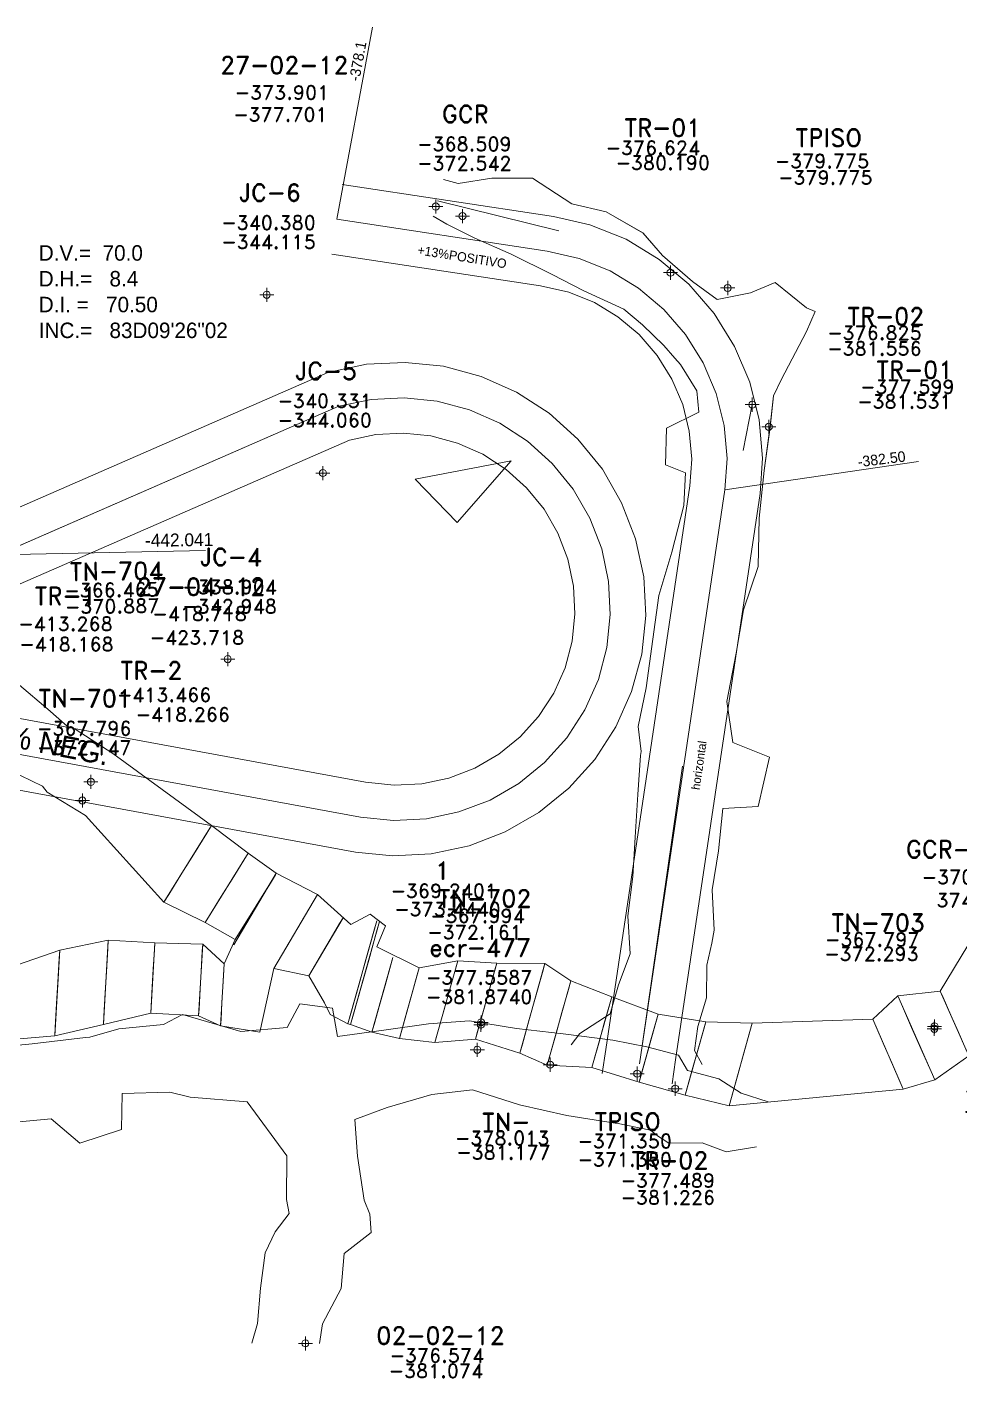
# Model space of a CAD drawing. Extents: x 0 to 99091, y -1812 to 13278.
# Drawn here: x 10425.9 to 10492.1, y 9958.4 to 10054.2 of the extents above; entities that cross this region are included whole.
import ezdxf
from ezdxf.enums import TextEntityAlignment as Align

# ---------------------------------------------------------------- set-up
doc = ezdxf.new("R2010")
doc.units = 0
doc.header["$MEASUREMENT"] = 0
doc.header["$PDMODE"] = 34
doc.header["$PDSIZE"] = 0.5
for name, color, linetype in [('F-380-8541-NW-FI3', 174, 'Continuous'), ('F-440-8181-E-FI', 5, 'Continuous'), ('F-440-8181-E-SCR', 1, 'Continuous'), ('F-440-8181-E-SE', 5, 'Continuous'), ('F-440-8185-W-SCR', 1, 'Continuous'), ('F-440-8644-FI2', 234, 'Continuous'), ('F-450-7820-W-FI2', 7, 'Continuous'), ('F-460-8340-EW-SCR', 5, 'Continuous'), ('MARGEN', 7, 'Continuous'), ('nom_dib', 7, 'Continuous'), ('POLIGONAL', 7, 'Continuous'), ('proy82- 480', 7, 'Continuous'), ('RAM-440-8183-EW', 1, 'Continuous'), ('RAM-440-8183-FIC', 30, 'Continuous')]:
    doc.layers.add(name, color=color, linetype=linetype)
doc.styles.add('ROMAND', font='ROMAND.SHX')
doc.styles.add('ROMANS', font='ROMANS.SHX', dxfattribs={"width": 2.5})

# ---------------------------------------------------------------- blocks, each defined once
blk = doc.blocks.new('F2')
at = {"lineweight": 0}
blk.add_point((0, 0), dxfattribs=at)
at = {"lineweight": 0, "style": 'ROMAND'}
for tag, height, p in [('NOMBRE', 1.25, (0.201, 6.617)), ('CIELO', 1, (0.136, 4.616)), ('PISO', 1, (0.136, 3.247))]:
    blk.add_attdef(tag, text='', height=height, dxfattribs=at).set_placement(p, align=Align.CENTER)
at = {"lineweight": 0, "style": 'ROMANS', "flags": 1}
for tag, p in [('MINA', (-0.074, -3.255)), ('LOCALIZACION', (-0.074, -4.928)), ('ESTRUCTURA', (-0.074, -6.618)), ('NIVEL', (-0.074, -8.29)), ('OBRA', (-0.074, -10.121)), ('FECHA', (-0.074, -11.793)), ('ATRAS', (-0.074, -13.483)), ('TOPOGRAFO', (2.675, -15.297))]:
    blk.add_attdef(tag, text='', height=1.25, dxfattribs=at).set_placement(p, align=Align.CENTER)

msp = doc.modelspace()

# ---------------------------------------------------------------- linework, layer by layer
at = {"color": 4, "linetype": 'Continuous', "lineweight": 0, "elevation": -378.504, "flags": 128}
msp.add_lwpolyline([(10447.91, 10040.52), (10450.422, 10054.153)], dxfattribs=at)
at = {"color": 5, "linetype": 'Continuous', "lineweight": 0, "flags": 128}
for points, elevation in [([(10477.353, 10027.377), (10476.718, 10024.123)], -376.825), ([(10472.628, 10022.534), (10471.2, 10023.107)], -377.226), ([(10472.628, 10022.534), (10471.2, 10023.107)], -381.963)]:
    msp.add_lwpolyline(points, dxfattribs=dict(at, elevation=elevation))
at = {"color": 4, "linetype": 'Continuous', "lineweight": 0, "flags": 128}
msp.add_lwpolyline([(10460.262, 10023.403), (10453.451, 10022.099), (10456.437, 10019.024)], close=True, dxfattribs=at)
at = {"color": 1, "linetype": 'Continuous', "lineweight": 0, "flags": 128}
msp.add_lwpolyline([(10423.89, 10016.728), (10438.588, 10017.032)], dxfattribs=at)
at = {"layer": 'F-440-8181-E-SCR', "color": 1, "linetype": 'Continuous', "lineweight": 0, "flags": 128}
for points, elevation in [([(10477.352, 9983.531), (10485.893, 9983.798)], -366.732), ([(10477.352, 9983.531), (10485.893, 9983.798)], -371.832), ([(10475.705, 9977.658), (10488.064, 9978.854)], -366.732), ([(10475.705, 9977.658), (10488.064, 9978.854)], -371.832)]:
    msp.add_lwpolyline(points, dxfattribs=dict(at, elevation=elevation))
at = {"layer": 'F-440-8181-E-SCR', "color": 1, "linetype": 'Continuous', "lineweight": 0}
for points in [[(10448.892, 9990.511, -367.842), (10446.531, 9992.652, -368.173), (10445.017, 9993.43, -368.295), (10443.588, 9994.157, -368.016)], [(10448.892, 9990.511, -371.942), (10446.531, 9992.652, -372.073), (10445.017, 9993.43, -372.395), (10443.588, 9994.157, -372.116)], [(10477.352, 9983.531, -366.732), (10474.061, 9983.623, -366.575), (10470.679, 9984.156, -366.614), (10467.391, 9985.39, -366.751), (10464.488, 9986.516, -366.496), (10462.655, 9987.757, -366.758), (10459.235, 9987.782, -366.999), (10456.474, 9987.933, -366.45), (10453.743, 9987.453, -366.806), (10450.745, 9988.943, -366.57), (10451.34, 9990.417, -367.041), (10450.272, 9991.255, -367.037), (10448.892, 9990.511, -367.842)], [(10477.352, 9983.531, -371.832), (10474.061, 9983.623, -371.675), (10470.679, 9984.156, -371.514), (10467.391, 9985.39, -371.351), (10464.488, 9986.516, -371.396), (10462.655, 9987.757, -371.458), (10459.235, 9987.782, -371.399), (10456.474, 9987.933, -371.55), (10453.743, 9987.453, -371.406), (10450.745, 9988.943, -371.37), (10451.34, 9990.417, -371.341), (10450.272, 9991.255, -371.337), (10448.892, 9990.511, -371.942)], [(10492.637, 9989.036, -373.293), (10490.688, 9985.795, -366.975), (10487.674, 9985.455, -366.334), (10485.893, 9983.798, -365.223)], [(10492.637, 9989.036, -376.493), (10490.688, 9985.795, -372.575), (10487.674, 9985.455, -372.234), (10485.893, 9983.798, -372.123)], [(10475.705, 9977.658, -366.732), (10472.602, 9978.424, -366.575), (10469.329, 9979.342, -366.614), (10465.987, 9980.383, -366.751), (10462.813, 9980.547, -366.496), (10460.873, 9981.402, -366.758), (10457.723, 9982.39, -366.999), (10454.854, 9982.156, -366.45), (10452.339, 9982.446, -366.806), (10450.386, 9982.889, -366.57), (10448.873, 9983.418, -367.041), (10448.681, 9983.472, -367.037), (10447.414, 9984.139, -366.912), (10447.025, 9984.975, -367.083)], [(10475.705, 9977.658, -371.832), (10472.602, 9978.424, -371.675), (10469.329, 9979.342, -371.514), (10465.987, 9980.383, -371.351), (10462.813, 9980.547, -371.396), (10460.873, 9981.402, -371.458), (10457.723, 9982.39, -371.399), (10454.854, 9982.156, -371.55), (10452.339, 9982.446, -371.406), (10450.386, 9982.889, -371.37), (10448.873, 9983.418, -371.341), (10448.681, 9983.472, -371.337), (10447.414, 9984.139, -371.212), (10447.025, 9984.975, -371.302)], [(10495.451, 9985.147, -373.293), (10492.699, 9981.217, -366.975), (10490.288, 9979.503, -366.334), (10488.064, 9978.854, -365.223)], [(10495.451, 9985.147, -376.493), (10492.699, 9981.217, -372.575), (10490.288, 9979.503, -372.234), (10488.064, 9978.854, -372.123)]]:
    msp.add_polyline3d(points, dxfattribs=at)
at = {"layer": 'F-440-8181-E-SE', "linetype": 'Continuous', "lineweight": 0}
for points in [[(10439.02, 9997.55, -371.953), (10435.643, 9992.114, -371.953), (10435.643, 9992.114, -369.053), (10435.981, 9992.657, -367.583), (10436.909, 9994.152, -366.953), (10437.754, 9995.511, -366.953), (10438.682, 9997.006, -367.583), (10439.02, 9997.55, -369.053), (10439.02, 9997.55, -371.953)], [(10441.622, 9995.58, -371.976), (10438.562, 9990.653, -371.976), (10438.562, 9990.653, -369.482), (10438.868, 9991.146, -368.218), (10439.709, 9992.501, -367.676), (10440.475, 9993.732, -367.676), (10441.316, 9995.087, -368.218), (10441.622, 9995.58, -369.482), (10441.622, 9995.58, -371.976)], [(10443.588, 9994.157, -372.116), (10440.588, 9989.077, -372.116), (10440.588, 9989.077, -369.738), (10440.888, 9989.585, -368.533), (10441.713, 9990.982, -368.016), (10442.463, 9992.252, -368.016), (10443.288, 9993.649, -368.533), (10443.588, 9994.157, -369.738), (10443.588, 9994.157, -372.116)], [(10443.545, 9994.032, -372.094), (10440.695, 9989.445, -372.094), (10440.695, 9989.445, -369.716), (10440.98, 9989.904, -368.511), (10441.764, 9991.165, -367.994), (10442.476, 9992.312, -367.994), (10443.26, 9993.574, -368.511), (10443.545, 9994.032, -369.716), (10443.545, 9994.032, -372.094)], [(10446.531, 9992.652, -372.073), (10443.43, 9987.399, -372.073), (10443.43, 9987.399, -369.811), (10443.74, 9987.924, -368.664), (10444.593, 9989.369, -368.173), (10445.368, 9990.682, -368.173), (10446.221, 9992.126, -368.664), (10446.531, 9992.652, -369.811), (10446.531, 9992.652, -372.073)], [(10448.344, 9991.001, -371.942), (10445.903, 9986.868, -371.942), (10445.903, 9986.868, -369.564), (10446.147, 9987.281, -368.358), (10446.818, 9988.418, -367.842), (10447.428, 9989.451, -367.842), (10448.099, 9990.588, -368.358), (10448.344, 9991.001, -369.564), (10448.344, 9991.001, -371.942)], [(10450.733, 9990.789, -371.337), (10448.681, 9983.472, -371.337), (10448.681, 9983.472, -368.843), (10448.886, 9984.204, -367.579), (10449.45, 9986.216, -367.037), (10449.963, 9988.045, -367.037), (10450.528, 9990.058, -367.579), (10450.733, 9990.789, -368.843), (10450.733, 9990.789, -371.337)], [(10450.926, 9990.735, -371.341), (10448.873, 9983.418, -371.341), (10448.873, 9983.418, -368.847), (10449.078, 9984.15, -367.583), (10449.643, 9986.162, -367.041), (10450.156, 9987.991, -367.041), (10450.72, 9990.004, -367.583), (10450.926, 9990.735, -368.847), (10450.926, 9990.735, -371.341)], [(10428.251, 9988.706, -372.828), (10427.902, 9982.616, -372.828), (10427.902, 9982.616, -370.45), (10427.937, 9983.225, -369.245), (10428.033, 9984.899, -368.728), (10428.12, 9986.422, -368.728), (10428.216, 9988.097, -369.245), (10428.251, 9988.706, -370.45), (10428.251, 9988.706, -372.828)], [(10431.696, 9989.41, -372.994), (10431.353, 9983.42, -372.994), (10431.353, 9983.42, -370.21), (10431.388, 9984.019, -368.799), (10431.482, 9985.666, -368.194), (10431.567, 9987.164, -368.194), (10431.662, 9988.811, -368.799), (10431.696, 9989.41, -370.21), (10431.696, 9989.41, -372.994)], [(10434.99, 9989.222, -372.958), (10434.704, 9984.23, -372.958), (10434.704, 9984.23, -370.29), (10434.733, 9984.729, -368.937), (10434.811, 9986.102, -368.358), (10434.883, 9987.35, -368.358), (10434.961, 9988.723, -368.937), (10434.99, 9989.222, -370.29), (10434.99, 9989.222, -372.958)], [(10438.389, 9989.128, -372.723), (10438.098, 9984.036, -372.723), (10438.098, 9984.036, -370.287), (10438.127, 9984.545, -369.053), (10438.207, 9985.946, -368.523), (10438.28, 9987.218, -368.523), (10438.36, 9988.619, -369.053), (10438.389, 9989.128, -370.287), (10438.389, 9989.128, -372.723)], [(10439.912, 9987.739, -373.054), (10439.661, 9983.346, -373.054), (10439.661, 9983.346, -370.56), (10439.686, 9983.785, -369.296), (10439.755, 9984.993, -368.754), (10439.818, 9986.091, -368.754), (10439.887, 9987.299, -369.296), (10439.912, 9987.739, -370.56), (10439.912, 9987.739, -373.054)], [(10451.872, 9988.185, -371.37), (10450.386, 9982.889, -371.37), (10450.386, 9982.889, -368.586), (10450.535, 9983.419, -367.175), (10450.943, 9984.875, -366.57), (10451.315, 9986.199, -366.57), (10451.723, 9987.656, -367.175), (10451.872, 9988.185, -368.586), (10451.872, 9988.185, -371.37)], [(10456.474, 9987.933, -371.55), (10454.854, 9982.156, -371.55), (10454.854, 9982.156, -368.592), (10455.016, 9982.734, -367.093), (10455.461, 9984.322, -366.45), (10455.866, 9985.767, -366.45), (10456.312, 9987.355, -367.093), (10456.474, 9987.933, -368.592), (10456.474, 9987.933, -371.55)], [(10459.235, 9987.782, -371.399), (10457.723, 9982.39, -371.399), (10457.723, 9982.39, -368.847), (10457.874, 9982.929, -367.553), (10458.29, 9984.412, -366.999), (10458.668, 9985.76, -366.999), (10459.084, 9987.242, -367.553), (10459.235, 9987.782, -368.847), (10459.235, 9987.782, -371.399)], [(10462.655, 9987.757, -371.458), (10460.873, 9981.402, -371.458), (10460.873, 9981.402, -368.732), (10461.051, 9982.038, -367.35), (10461.541, 9983.785, -366.758), (10461.987, 9985.374, -366.758), (10462.477, 9987.122, -367.35), (10462.655, 9987.757, -368.732), (10462.655, 9987.757, -371.458)], [(10453.743, 9987.453, -371.406), (10452.339, 9982.446, -371.406), (10452.339, 9982.446, -368.738), (10452.479, 9982.946, -367.385), (10452.865, 9984.323, -366.806), (10453.216, 9985.575, -366.806), (10453.603, 9986.952, -367.385), (10453.743, 9987.453, -368.738), (10453.743, 9987.453, -371.406)], [(10464.488, 9986.516, -371.396), (10462.813, 9980.547, -371.396), (10462.813, 9980.547, -368.554), (10462.981, 9981.143, -367.113), (10463.441, 9982.785, -366.496), (10463.86, 9984.278, -366.496), (10464.32, 9985.919, -367.113), (10464.488, 9986.516, -368.554), (10464.488, 9986.516, -371.396)], [(10467.391, 9985.39, -371.351), (10465.987, 9980.383, -371.351), (10465.987, 9980.383, -368.683), (10466.127, 9980.884, -367.331), (10466.513, 9982.261, -366.751), (10466.864, 9983.513, -366.751), (10467.251, 9984.89, -367.331), (10467.391, 9985.39, -368.683), (10467.391, 9985.39, -371.351)], [(10487.674, 9985.455, -372.234), (10490.288, 9979.503, -372.234), (10490.288, 9979.503, -368.812), (10490.027, 9980.098, -367.077), (10489.308, 9981.735, -366.334), (10488.655, 9983.223, -366.334), (10487.936, 9984.86, -367.077), (10487.674, 9985.455, -368.812), (10487.674, 9985.455, -372.234)], [(10490.688, 9985.795, -372.575), (10492.699, 9981.217, -372.575), (10492.699, 9981.217, -369.327), (10492.498, 9981.675, -367.68), (10491.945, 9982.934, -366.975), (10491.442, 9984.079, -366.975), (10490.89, 9985.338, -367.68), (10490.688, 9985.795, -369.327), (10490.688, 9985.795, -372.575)], [(10470.679, 9984.156, -371.514), (10469.329, 9979.342, -371.514), (10469.329, 9979.342, -368.672), (10469.464, 9979.824, -367.232), (10469.836, 9981.147, -366.614), (10470.173, 9982.351, -366.614), (10470.544, 9983.675, -367.232), (10470.679, 9984.156, -368.672), (10470.679, 9984.156, -371.514)], [(10474.061, 9983.623, -371.675), (10472.602, 9978.424, -371.675), (10472.602, 9978.424, -368.717), (10472.748, 9978.944, -367.218), (10473.149, 9980.374, -366.575), (10473.514, 9981.674, -366.575), (10473.915, 9983.104, -367.218), (10474.061, 9983.623, -368.717), (10474.061, 9983.623, -371.675)], [(10477.352, 9983.531, -371.832), (10475.705, 9977.658, -371.832), (10475.705, 9977.658, -368.874), (10475.87, 9978.245, -367.375), (10476.323, 9979.86, -366.732), (10476.735, 9981.329, -366.732), (10477.188, 9982.944, -367.375), (10477.352, 9983.531, -368.874), (10477.352, 9983.531, -371.832)], [(10485.893, 9983.798, -372.123), (10488.064, 9978.854, -372.123), (10488.064, 9978.854, -368.121), (10487.847, 9979.349, -366.092), (10487.25, 9980.708, -365.223), (10486.707, 9981.944, -365.223), (10486.11, 9983.304, -366.092), (10485.893, 9983.798, -368.121), (10485.893, 9983.798, -372.123)]]:
    msp.add_polyline3d(points, dxfattribs=at)
at = {"layer": 'F-440-8185-W-SCR', "color": 1, "linetype": 'Continuous', "lineweight": 0}
for points in [[(10439.912, 9987.739, -368.754), (10439.912, 9987.739, -368.754), (10438.389, 9989.128, -368.523), (10434.99, 9989.222, -368.358), (10431.696, 9989.41, -368.194), (10428.251, 9988.706, -368.728), (10424.571, 9987.414, -368.259), (10420.738, 9986.932, -367.785), (10416.928, 9986.849, -367.812), (10416.928, 9986.849, -367.812), (10415.049, 9987.257, -368.075), (10412.639, 9988.897, -367.627), (10410.24, 9989.856, -367.306)], [(10439.912, 9987.739, -373.054), (10439.912, 9987.739, -373.054), (10438.389, 9989.128, -372.723), (10434.99, 9989.222, -372.958), (10431.696, 9989.41, -372.994), (10428.251, 9988.706, -372.828), (10424.571, 9987.414, -372.459), (10420.738, 9986.932, -372.285), (10416.928, 9986.849, -372.112), (10416.928, 9986.849, -372.112), (10415.049, 9987.257, -371.975), (10412.639, 9988.897, -372.127), (10410.24, 9989.856, -372.606)], [(10439.912, 9987.739, -373.054), (10440.695, 9989.445, -372.094)], [(10439.912, 9987.739, -368.754), (10440.695, 9989.445, -367.994)], [(10442.439, 9982.887, -368.408), (10439.661, 9983.346, -368.754), (10438.098, 9984.036, -368.523), (10434.704, 9984.23, -368.358), (10431.353, 9983.42, -368.194), (10427.902, 9982.616, -368.728), (10424.28, 9982.322, -368.259), (10420.43, 9981.54, -367.785), (10416.626, 9981.558, -367.812), (10416.526, 9981.563, -367.81), (10414.746, 9981.966, -368.075), (10412.257, 9982.208, -367.627), (10408.247, 9981.79, -368.163)], [(10442.439, 9982.887, -373.108), (10439.661, 9983.346, -373.054), (10438.098, 9984.036, -372.723), (10434.704, 9984.23, -372.958), (10431.353, 9983.42, -372.994), (10427.902, 9982.616, -372.828), (10424.28, 9982.322, -372.459), (10420.43, 9981.54, -372.285), (10416.626, 9981.558, -372.112), (10416.526, 9981.563, -372.11), (10414.746, 9981.966, -371.975), (10412.257, 9982.208, -372.127), (10408.247, 9981.79, -372.563)]]:
    msp.add_polyline3d(points, dxfattribs=at)
at = {"layer": 'F-460-8340-EW-SCR', "linetype": 'Continuous', "lineweight": 0}
for points in [[(10455.455, 10043.352, -373.901), (10456.507, 10043.056, -374.023), (10458.883, 10043.426, -374.366), (10461.779, 10043.441, -374.576), (10464.569, 10041.616, -374.83), (10466.987, 10041.039, -375.007), (10469.594, 10039.57, -375.628)], [(10455.455, 10043.352, -377.701), (10456.507, 10043.056, -377.823), (10458.883, 10043.426, -378.066), (10461.779, 10043.441, -378.576), (10464.569, 10041.616, -379.23), (10466.987, 10041.039, -379.507), (10469.612, 10039.535, -379.928)], [(10454.723, 10040.753, -373.901), (10455.694, 10040.168, -374.023), (10457.69, 10039.19, -374.366), (10460.26, 10038.051, -374.576), (10463.159, 10036.611, -374.83), (10465.415, 10035.456, -375.007), (10468.245, 10034.139, -375.65)], [(10454.723, 10040.753, -377.701), (10455.694, 10040.168, -377.823), (10457.69, 10039.19, -378.066), (10460.26, 10038.051, -378.576), (10463.159, 10036.611, -379.23), (10465.415, 10035.456, -379.507), (10468.245, 10034.139, -379.65)], [(10469.594, 10039.57, -375.628), (10470.989, 10037.951, -375.904), (10473.117, 10036.101, -376.126), (10474.864, 10034.844, -375.894), (10477.235, 10035.313, -376.389), (10478.988, 10036.037, -376.537), (10481.191, 10034.253, -376.76), (10481.823, 10033.981, -376.809), (10481.207, 10032.553, -376.663), (10479.396, 10029.143, -376.875)], [(10469.612, 10039.535, -379.928), (10470.989, 10037.951, -380.104), (10473.117, 10036.101, -380.426), (10474.864, 10034.844, -380.594), (10477.235, 10035.313, -380.889), (10478.988, 10036.037, -381.037), (10481.191, 10034.253, -381.26), (10481.823, 10033.981, -381.209), (10481.207, 10032.553, -381.163), (10479.396, 10029.143, -381.275)], [(10468.245, 10034.139, -375.65), (10469.561, 10033.027, -376.126), (10471.081, 10031.575, -375.894), (10471.864, 10030.67, -376.389), (10472.255, 10030.217, -376.537), (10473.425, 10028.352, -376.76), (10473.576, 10026.853, -376.809), (10471.272, 10025.712, -376.663), (10471.2, 10023.107, -376.875)], [(10468.245, 10034.139, -379.65), (10469.561, 10033.027, -380.426), (10471.081, 10031.575, -380.594), (10471.864, 10030.67, -380.889), (10472.255, 10030.217, -381.037), (10473.425, 10028.352, -381.26), (10473.576, 10026.853, -381.209), (10471.272, 10025.712, -381.163), (10471.2, 10023.107, -381.275)], [(10479.396, 10029.143, -376.875), (10478.851, 10027.992, -377.318), (10478.612, 10025.778, -377.011), (10478.205, 10022.715, -377.1), (10477.837, 10019.329, -377.488), (10477.765, 10015.893, -377.376), (10476.739, 10012.821, -377.664), (10476.224, 10009.764, -377.653), (10475.543, 10006.329, -378.041), (10475.965, 10003.419, -377.731), (10478.582, 10002.378, -377.625), (10477.784, 9998.896, -377.324), (10475.261, 9998.738, -377.097)], [(10479.396, 10029.143, -381.275), (10478.864, 10028.012, -382.018), (10478.622, 10025.873, -382.011), (10478.205, 10022.715, -382), (10477.837, 10019.329, -381.888), (10477.765, 10015.893, -382.076), (10476.739, 10012.821, -382.164), (10476.224, 10009.764, -382.053), (10475.543, 10006.329, -382.141), (10475.965, 10003.419, -382.131), (10478.582, 10002.378, -382.025), (10477.784, 9998.896, -382.024), (10475.261, 9998.738, -381.597)], [(10472.628, 10022.534, -381.963), (10472.512, 10020.227, -381.888), (10471.651, 10016.924, -382.076), (10470.724, 10013.835, -382.164), (10470.307, 10010.762, -382.053), (10469.824, 10007.294, -382.141), (10469.26, 10004.55, -382.131), (10469.47, 10002.79, -382.025), (10469.42, 10002.494, -382.024), (10469.242, 9999.731, -381.597)], [(10472.628, 10022.534, -377.226), (10472.512, 10020.227, -377.488), (10471.651, 10016.924, -377.376), (10470.724, 10013.835, -377.664), (10470.307, 10010.762, -377.653), (10469.824, 10007.294, -378.041), (10469.26, 10004.55, -377.731), (10469.47, 10002.79, -377.625), (10469.42, 10002.494, -377.324), (10469.242, 9999.731, -377.097)], [(10468.532, 9991.132, -377.294), (10468.89, 9993.911, -377.563), (10469.05, 9996.722, -377.331), (10469.242, 9999.731, -377.097)], [(10468.532, 9991.132, -381.294), (10468.89, 9993.911, -381.263), (10469.05, 9996.722, -381.931), (10469.242, 9999.731, -381.597)], [(10474.65, 9990.123, -377.294), (10474.514, 9992.983, -377.563), (10474.97, 9995.745, -377.331), (10475.261, 9998.738, -377.097)], [(10474.65, 9990.123, -381.294), (10474.514, 9992.983, -381.263), (10474.97, 9995.745, -381.931), (10475.261, 9998.738, -381.597)], [(10468.532, 9991.132, -377.294), (10468.532, 9991.132, -377.294), (10468.702, 9988.433, -376.141), (10467.871, 9986.231, -376.943), (10467.267, 9984.197, -377.046), (10465.139, 9982.794, -377.348), (10464.513, 9981.976, -377.049)], [(10468.532, 9991.132, -381.294), (10468.532, 9991.132, -381.294), (10468.702, 9988.433, -381.741), (10467.871, 9986.231, -381.843), (10467.267, 9984.197, -381.846), (10465.139, 9982.794, -381.748), (10464.513, 9981.976, -381.749)], [(10474.65, 9990.123, -377.294), (10474.476, 9989.197, -377.539), (10474.143, 9987.629, -376.141), (10474.103, 9985.309, -376.943), (10473.499, 9983.276, -377.046), (10473.251, 9981.594, -377.348), (10473.811, 9980.602, -377.049)], [(10474.65, 9990.123, -381.294), (10474.476, 9989.197, -381.639), (10474.143, 9987.629, -381.741), (10474.103, 9985.309, -381.843), (10473.499, 9983.276, -381.846), (10473.251, 9981.594, -381.748), (10473.811, 9980.602, -381.749)], [(10447.941, 9982.586, -376.47), (10447.941, 9982.586, -376.47), (10447.941, 9982.586, -376.47), (10447.941, 9982.586, -376.47), (10447.595, 9984.594, -377.101), (10445.264, 9984.892, -377.1), (10444.373, 9983.228, -377.192), (10441.088, 9982.922, -376.477), (10436.957, 9984.145, -376.759), (10435.618, 9983.418, -376.653), (10432.432, 9983.122, -375.938), (10430.378, 9982.53, -376.129), (10430.079, 9982.502, -376.127), (10426.305, 9982.051, -375.81), (10422.82, 9981.727, -375.494), (10419.407, 9981.711, -374.979), (10417.825, 9981.752, -376.22), (10417.825, 9981.752, -376.22)], [(10447.941, 9982.586, -381.37), (10447.941, 9982.586, -381.37), (10447.941, 9982.586, -381.37), (10447.941, 9982.586, -381.37), (10447.595, 9984.594, -381.301), (10445.264, 9984.892, -381.3), (10444.373, 9983.228, -381.292), (10441.088, 9982.922, -381.277), (10436.957, 9984.145, -381.059), (10435.618, 9983.418, -380.953), (10432.432, 9983.122, -380.938), (10430.378, 9982.53, -381.029), (10430.079, 9982.502, -381.027), (10426.305, 9982.051, -381.01), (10422.82, 9981.727, -380.994), (10419.407, 9981.711, -381.179), (10417.825, 9981.752, -380.92), (10417.825, 9981.752, -380.92)], [(10472.119, 9981.254, -377.101), (10469.89, 9981.834, -377.314), (10467.467, 9982.33, -377.165), (10467.467, 9982.33, -377.165), (10463.945, 9982.778, -377.694), (10460.627, 9983.135, -377.027), (10457.3, 9983.692, -376.961), (10454.408, 9983.467, -376.802), (10451.225, 9983.029, -376.437), (10447.941, 9982.586, -376.47)], [(10472.119, 9981.254, -382.001), (10469.89, 9981.834, -382.214), (10467.467, 9982.33, -381.765), (10467.467, 9982.33, -381.765), (10463.945, 9982.778, -381.694), (10460.627, 9983.135, -381.427), (10457.3, 9983.692, -381.561), (10454.408, 9983.467, -381.602), (10451.225, 9983.029, -381.537), (10447.941, 9982.586, -381.37)], [(10478.485, 9977.957, -378.506), (10476.576, 9978.553, -377.39), (10474.987, 9979.583, -377.086), (10472.763, 9980.157, -377.453), (10472.119, 9981.254, -377.101)], [(10478.485, 9977.957, -382.306), (10476.576, 9978.553, -381.99), (10474.987, 9979.583, -382.086), (10472.763, 9980.157, -381.853), (10472.119, 9981.254, -382.001)], [(10441.55, 9977.944, -376.477), (10437.503, 9978.271, -376.759), (10436.062, 9978.639, -376.653), (10432.68, 9978.535, -375.938), (10432.64, 9975.977, -376.129), (10429.678, 9975.025, -376.127), (10427.649, 9976.742, -375.81), (10423.32, 9976.35, -375.494), (10420.008, 9975.239, -374.979), (10416.729, 9975.939, -375.765), (10415.171, 9976.596, -376.22)], [(10441.55, 9977.944, -381.277), (10437.503, 9978.271, -381.059), (10436.062, 9978.639, -380.953), (10432.676, 9978.53, -380.938), (10432.64, 9975.977, -381.029), (10429.678, 9975.025, -381.027), (10427.649, 9976.742, -381.01), (10423.32, 9976.35, -380.994), (10420.008, 9975.239, -381.179), (10416.729, 9975.939, -380.965), (10415.171, 9976.596, -380.92)], [(10470.643, 9975.541, -377.101), (10470.145, 9975.94, -377.314), (10467.722, 9976.435, -377.165), (10467.622, 9976.431, -377.163), (10464.195, 9976.984, -377.694), (10460.86, 9977.74, -377.027), (10457.512, 9978.796, -376.961), (10454.624, 9978.471, -376.802), (10451.462, 9977.534, -376.437), (10449.173, 9976.685, -376.705)], [(10470.643, 9975.541, -382.001), (10470.145, 9975.94, -382.214), (10467.722, 9976.435, -381.765), (10467.622, 9976.431, -381.763), (10464.195, 9976.984, -381.694), (10460.86, 9977.74, -381.427), (10457.512, 9978.796, -381.561), (10454.624, 9978.471, -381.602), (10451.462, 9977.534, -381.537), (10449.173, 9976.685, -381.205)], [(10441.87, 9960.842, -376.574), (10442.279, 9962.239, -376.223), (10442.495, 9964.736, -375.934), (10442.811, 9967.232, -376.145), (10443.521, 9968.727, -376.791), (10444.529, 9970.019, -376.945), (10444.336, 9971.02, -376.609), (10444.356, 9974.118, -377.098), (10441.55, 9977.944, -376.477)], [(10441.87, 9960.842, -381.074), (10442.279, 9962.239, -381.123), (10442.495, 9964.736, -381.234), (10442.811, 9967.232, -381.145), (10443.521, 9968.727, -381.191), (10444.529, 9970.019, -381.145), (10444.336, 9971.02, -381.209), (10444.356, 9974.118, -381.098), (10441.55, 9977.944, -381.277)], [(10446.67, 9960.811, -376.574), (10446.879, 9962.209, -376.223), (10448.195, 9964.699, -375.934), (10448.411, 9967.196, -376.145), (10450.321, 9968.683, -376.791), (10450.229, 9969.982, -376.945), (10449.836, 9970.984, -376.609), (10449.356, 9974.086, -377.098), (10449.173, 9976.685, -376.705)], [(10446.67, 9960.811, -381.074), (10446.879, 9962.209, -381.123), (10448.195, 9964.699, -381.234), (10448.411, 9967.196, -381.145), (10450.321, 9968.683, -381.191), (10450.229, 9969.982, -381.145), (10449.836, 9970.984, -381.209), (10449.356, 9974.086, -381.098), (10449.173, 9976.685, -381.205)], [(10477.659, 9974.762, -378.506), (10475.501, 9974.39, -377.39), (10473.811, 9975.033, -377.086), (10471.438, 9975.026, -377.453), (10470.643, 9975.541, -377.101)], [(10477.659, 9974.762, -382.306), (10475.501, 9974.39, -381.99), (10473.811, 9975.033, -382.086), (10471.438, 9975.026, -381.853), (10470.643, 9975.541, -382.001)]]:
    msp.add_polyline3d(points, dxfattribs=at)
at = {"layer": 'MARGEN', "color": 2, "linetype": 'Continuous', "lineweight": 0, "flags": 128}
msp.add_lwpolyline([(10463.65, 10039.705), (10455.027, 10041.829)], dxfattribs=at)
at = {"layer": 'nom_dib', "color": 0, "linetype": 'Continuous', "lineweight": 0, "ltscale": 5, "elevation": -399.584, "flags": 128}
msp.add_lwpolyline([(10395.11, 10008.162), (10449.57, 9998.129), (10451.91, 9997.884), (10454.26, 9998.008), (10456.56, 9998.498), (10458.76, 9999.343), (10460.8, 10000.52), (10462.63, 10002), (10464.2, 10003.75), (10465.48, 10005.73), (10466.44, 10007.88), (10467.05, 10010.15), (10467.29, 10012.49), (10467.17, 10014.84), (10466.68, 10017.15), (10465.83, 10019.34), (10464.66, 10021.38), (10463.17, 10023.21), (10461.42, 10024.78), (10459.45, 10026.06), (10457.3, 10027.02), (10455.02, 10027.63), (10452.68, 10027.87), (10450.33, 10027.75), (10448.03, 10027.26), (10423.89, 10016.728)], dxfattribs=at)
at = {"layer": 'proy82- 480', "color": 1, "linetype": 'Continuous', "lineweight": 0, "flags": 128}
for points in [[(10471.663, 9979.225), (10471.914, 9980.912), (10477.907, 10021.08), (10478.078, 10023.576), (10477.833, 10026.312), (10477.18, 10028.971), (10476.105, 10031.508), (10474.647, 10033.839), (10472.85, 10035.917), (10470.75, 10037.678), (10468.402, 10039.103), (10465.842, 10040.132), (10463.269, 10040.727), (10448.284, 10042.992)], [(10466.717, 9979.963), (10466.969, 9981.65), (10472.933, 10021.62), (10473.062, 10023.524), (10472.887, 10025.488), (10472.42, 10027.389), (10471.655, 10029.192), (10470.613, 10030.861), (10469.33, 10032.343), (10467.83, 10033.602), (10466.158, 10034.617), (10464.338, 10035.348), (10462.331, 10035.813), (10447.536, 10038.048)]]:
    msp.add_lwpolyline(points, dxfattribs=at)
for points, elevation in [([(10469.348, 9980.651), (10469.442, 9981.281), (10475.42, 10021.35), (10475.57, 10023.55), (10475.36, 10025.9), (10474.8, 10028.18), (10473.88, 10030.35), (10472.63, 10032.35), (10471.09, 10034.13), (10469.29, 10035.64), (10467.28, 10036.86), (10465.09, 10037.74), (10462.8, 10038.27), (10447.91, 10040.52)], -378.504), ([(10395.11, 10008.162), (10449.57, 9998.129), (10451.91, 9997.884), (10454.26, 9998.008), (10456.56, 9998.498), (10458.76, 9999.343), (10460.8, 10000.52), (10462.63, 10002), (10464.2, 10003.75), (10465.48, 10005.73), (10466.44, 10007.88), (10467.05, 10010.15), (10467.29, 10012.49), (10467.17, 10014.84), (10466.68, 10017.15), (10465.83, 10019.34), (10464.66, 10021.38), (10463.17, 10023.21), (10461.42, 10024.78), (10459.45, 10026.06), (10457.3, 10027.02), (10455.02, 10027.63), (10452.68, 10027.87), (10450.33, 10027.75), (10448.03, 10027.26), (10397.8, 10005.34)], -399.584), ([(10475.42, 10021.35), (10489.138, 10023.35)], -378.098), ([(10469.544, 9981.905), (10472.402, 10001.735)], -376.474)]:
    msp.add_lwpolyline(points, dxfattribs=dict(at, elevation=elevation))
at = {"layer": 'proy82- 480', "color": 3, "linetype": 'Continuous', "lineweight": 0, "flags": 128}
for points in [[(10410.977, 10002.696), (10449.213, 9995.653), (10451.845, 9995.377), (10454.588, 9995.522), (10457.273, 9996.094), (10459.839, 9997.08), (10462.219, 9998.453), (10464.357, 10000.182), (10466.192, 10002.227), (10467.684, 10004.535), (10468.803, 10007.041), (10469.516, 10009.695), (10469.797, 10012.426), (10469.657, 10015.165), (10469.084, 10017.866), (10468.092, 10020.42), (10466.727, 10022.8), (10464.985, 10024.94), (10462.945, 10026.771), (10460.648, 10028.263), (10458.138, 10029.384), (10455.473, 10030.097), (10452.744, 10030.377), (10450.004, 10030.237), (10447.262, 10029.652), (10401.249, 10009.573)], [(10411.931, 10007.605), (10449.927, 10000.605), (10451.975, 10000.391), (10453.932, 10000.494), (10455.847, 10000.902), (10457.681, 10001.606), (10459.381, 10002.587), (10460.903, 10003.818), (10462.208, 10005.273), (10463.276, 10006.925), (10464.077, 10008.719), (10464.584, 10010.605), (10464.783, 10012.554), (10464.683, 10014.515), (10464.276, 10016.434), (10463.568, 10018.26), (10462.593, 10019.96), (10461.355, 10021.48), (10459.895, 10022.789), (10458.252, 10023.857), (10456.462, 10024.656), (10454.567, 10025.163), (10452.616, 10025.363), (10450.656, 10025.263), (10448.798, 10024.868), (10410.039, 10007.953)], [(10411.931, 10007.605), (10449.927, 10000.605), (10451.975, 10000.391), (10453.932, 10000.494), (10455.847, 10000.902), (10457.681, 10001.606), (10459.381, 10002.587), (10460.903, 10003.818), (10462.208, 10005.273), (10463.276, 10006.925), (10464.077, 10008.719), (10464.584, 10010.605), (10464.783, 10012.554), (10464.683, 10014.515), (10464.276, 10016.434), (10463.568, 10018.26), (10462.593, 10019.96), (10461.355, 10021.48), (10459.895, 10022.789), (10458.252, 10023.857), (10456.462, 10024.656), (10454.567, 10025.163), (10452.616, 10025.363), (10450.656, 10025.263), (10448.798, 10024.868), (10410.039, 10007.953)]]:
    msp.add_lwpolyline(points, dxfattribs=at)
at = {"layer": 'RAM-440-8183-EW', "color": 1, "linetype": 'Continuous', "lineweight": 0}
for points in [[(10428.78, 10004.58, -368.309), (10427.409, 10005.794, -368.444), (10425.404, 10007.487, -368.894), (10421.897, 10008.608, -368.568), (10418.417, 10009.611, -368.841), (10414.654, 10011.055, -368.922)], [(10428.78, 10004.58, -372.009), (10427.409, 10005.794, -372.144), (10425.404, 10007.487, -372.494), (10421.897, 10008.608, -372.768), (10418.417, 10009.611, -372.841), (10414.654, 10011.055, -372.822)], [(10427.026, 10000.328, -368.309), (10425.465, 10001.079, -368.444), (10423.154, 10002.032, -368.894), (10419.876, 10003.709, -368.568), (10416.053, 10003.879, -368.841), (10413.813, 10004.32, -369.005)], [(10427.026, 10000.328, -372.009), (10425.465, 10001.079, -372.144), (10423.154, 10002.032, -372.494), (10419.876, 10003.709, -372.768), (10416.053, 10003.879, -372.841), (10413.813, 10004.32, -372.705)], [(10439.02, 9997.55, -366.953), (10432.021, 10002.645, -367.557), (10429.353, 10004.372, -368.334), (10428.78, 10004.58, -368.309)], [(10439.02, 9997.55, -371.953), (10432.021, 10002.645, -372.157), (10429.353, 10004.372, -372.234), (10428.78, 10004.58, -372.009)], [(10435.643, 9992.114, -366.953), (10430.079, 9998.255, -367.557), (10427.37, 9999.891, -368.334), (10427.026, 10000.328, -368.309)], [(10435.643, 9992.114, -371.953), (10430.079, 9998.255, -372.157), (10427.37, 9999.891, -372.234), (10427.026, 10000.328, -372.009)], [(10443.588, 9994.157, -368.016), (10443.588, 9994.157, -368.016), (10443.588, 9994.157, -368.016), (10443.588, 9994.157, -368.016), (10443.588, 9994.157, -368.016), (10441.622, 9995.58, -367.676), (10439.02, 9997.55, -366.953)], [(10443.588, 9994.157, -372.116), (10443.588, 9994.157, -372.116), (10443.588, 9994.157, -372.116), (10443.588, 9994.157, -372.116), (10443.588, 9994.157, -372.116), (10441.622, 9995.58, -371.976), (10439.02, 9997.55, -371.953)], [(10440.695, 9989.445, -367.994), (10440.695, 9989.445, -367.994), (10440.695, 9989.445, -367.994), (10440.695, 9989.445, -367.994), (10440.695, 9989.445, -367.994), (10438.562, 9990.653, -367.676), (10435.643, 9992.114, -366.953)], [(10440.695, 9989.445, -372.094), (10440.695, 9989.445, -372.094), (10440.695, 9989.445, -372.094), (10440.695, 9989.445, -372.094), (10440.695, 9989.445, -372.094), (10438.562, 9990.653, -371.976), (10435.643, 9992.114, -371.953)], [(10447.025, 9984.975, -367.083), (10445.903, 9986.868, -367.842), (10443.43, 9987.399, -368.173), (10442.439, 9982.887, -368.408)], [(10447.025, 9984.975, -371.302), (10445.903, 9986.868, -371.942), (10443.43, 9987.399, -372.073), (10442.439, 9982.887, -373.108)]]:
    msp.add_polyline3d(points, dxfattribs=at)

# ---------------------------------------------------------------- block references
at = {"color": 5, "linetype": 'Continuous', "lineweight": 0}
ref = msp.add_blockref('F2', (10454.913, 10041.427, -373.901), dxfattribs=at)
ref.add_attrib('NOMBRE', '27-02-12', dxfattribs={"lineweight": 0, "height": 1.25, "style": 'ROMAND'}).set_placement((10444.174, 10050.823, -373.901), align=Align.CENTER)
ref.add_attrib('CIELO', '-373.901', dxfattribs={"lineweight": 0, "height": 1, "style": 'ROMAND'}).set_placement((10444.013, 10049.003, -373.901), align=Align.CENTER)
ref.add_attrib('PISO', '-377.701', dxfattribs={"lineweight": 0, "height": 1, "style": 'ROMAND'}).set_placement((10443.906, 10047.45, -373.901), align=Align.CENTER)
at = {"color": 2, "linetype": 'Continuous', "lineweight": 0}
msp.add_blockref('F2', (10456.809, 10040.743, -368.509), dxfattribs=at).add_auto_attribs({'NOMBRE': 'GCR', 'CIELO': '-368.509', 'PISO': '-372.542'})
at = {"color": 5, "linetype": 'Continuous', "lineweight": 0}
ref = msp.add_blockref('F2', (10471.558, 10036.738, -376.624), dxfattribs=at)
ref.add_attrib('NOMBRE', 'TR-01', dxfattribs={"lineweight": 0, "height": 1.25, "style": 'ROMAND'}).set_placement((10471.016, 10046.382, -376.624), align=Align.CENTER)
ref.add_attrib('CIELO', '-376.624', dxfattribs={"lineweight": 0, "height": 1, "style": 'ROMAND'}).set_placement((10470.31, 10045.09, -376.624), align=Align.CENTER)
ref.add_attrib('PISO', '-380.190', dxfattribs={"lineweight": 0, "height": 1, "style": 'ROMAND'}).set_placement((10471.016, 10044.033, -376.624), align=Align.CENTER)
ref = msp.add_blockref('F2', (10475.612, 10035.65, -379.775), dxfattribs=at)
ref.add_attrib('NOMBRE', 'TPISO', dxfattribs={"lineweight": 0, "height": 1.25, "style": 'ROMAND'}).set_placement((10482.775, 10045.677, -379.775), align=Align.CENTER)
ref.add_attrib('CIELO', '-379.775', dxfattribs={"lineweight": 0, "height": 1, "style": 'ROMAND'}).set_placement((10482.304, 10044.151, -379.775), align=Align.CENTER)
ref.add_attrib('PISO', '-379.775', dxfattribs={"lineweight": 0, "height": 1, "style": 'ROMAND'}).set_placement((10482.54, 10042.976, -379.775), align=Align.CENTER)
ref = msp.add_blockref('F2', (10477.353, 10027.377, -376.825), dxfattribs=at)
ref.add_attrib('NOMBRE', 'TR-02', dxfattribs={"lineweight": 0, "height": 1.25, "style": 'ROMAND'}).set_placement((10486.824, 10033.009, -376.825), align=Align.CENTER)
ref.add_attrib('CIELO', '-376.825', dxfattribs={"lineweight": 0, "height": 1, "style": 'ROMAND'}).set_placement((10486.024, 10031.967, -376.825), align=Align.CENTER)
ref.add_attrib('PISO', '-381.556', dxfattribs={"lineweight": 0, "height": 1, "style": 'ROMAND'}).set_placement((10486.024, 10030.855, -376.825), align=Align.CENTER)
ref = msp.add_blockref('F2', (10478.528, 10025.805, -377.599), dxfattribs=at)
ref.add_attrib('NOMBRE', 'TR-01', dxfattribs={"lineweight": 0, "height": 1.25, "style": 'ROMAND'}).set_placement((10488.877, 10029.222, -377.599), align=Align.CENTER)
ref.add_attrib('CIELO', '-377.599', dxfattribs={"lineweight": 0, "height": 1, "style": 'ROMAND'}).set_placement((10488.355, 10028.145, -377.599), align=Align.CENTER)
ref.add_attrib('PISO', '-381.531', dxfattribs={"lineweight": 0, "height": 1, "style": 'ROMAND'}).set_placement((10488.146, 10027.103, -377.599), align=Align.CENTER)
at = {"color": 2, "linetype": 'Continuous', "lineweight": 0}
ref = msp.add_blockref('F2', (10458.129, 9983.578, -369.24), dxfattribs=at)
ref.add_attrib('NOMBRE', '1', dxfattribs={"lineweight": 0, "height": 1.25, "style": 'ROMAND'}).set_placement((10455.402, 9993.722, -369.24), align=Align.CENTER)
ref.add_attrib('CIELO', '-369.2401', dxfattribs={"lineweight": 0, "height": 1, "style": 'ROMAND'}).set_placement((10455.489, 9992.414, -369.24), align=Align.CENTER)
ref.add_attrib('PISO', '-373.4440', dxfattribs={"lineweight": 0, "height": 1, "style": 'ROMAND'}).set_placement((10455.751, 9991.106, -369.24), align=Align.CENTER)
at = {"color": 4, "linetype": 'Continuous', "lineweight": 0}
msp.add_blockref('F2', (10457.857, 9981.638, -377.559), dxfattribs=at).add_auto_attribs({'NOMBRE': 'ecr-477', 'CIELO': '-377.5587', 'PISO': '-381.8740'})
at = {"color": 5, "linetype": 'Continuous', "lineweight": 0}
ref = msp.add_blockref('F2', (10463.024, 9980.578, -378.013), dxfattribs=at)
ref.add_attrib('NOMBRE', 'TN-', dxfattribs={"lineweight": 0, "height": 1.25, "style": 'ROMAND'}).set_placement((10459.905, 9975.889, -378.013), align=Align.CENTER)
ref.add_attrib('CIELO', '-378.013', dxfattribs={"lineweight": 0, "height": 1, "style": 'ROMAND'}).set_placement((10459.629, 9974.878, -378.013), align=Align.CENTER)
ref.add_attrib('PISO', '-381.177', dxfattribs={"lineweight": 0, "height": 1, "style": 'ROMAND'}).set_placement((10459.721, 9973.867, -378.013), align=Align.CENTER)
ref = msp.add_blockref('F2', (10469.198, 9979.941, -377.489), dxfattribs=at)
ref.add_attrib('NOMBRE', 'TR-02', dxfattribs={"lineweight": 0, "height": 1.25, "style": 'ROMAND'}).set_placement((10471.515, 9973.161, -377.489), align=Align.CENTER)
ref.add_attrib('CIELO', '-377.489', dxfattribs={"lineweight": 0, "height": 1, "style": 'ROMAND'}).set_placement((10471.372, 9971.875, -377.489), align=Align.CENTER)
ref.add_attrib('PISO', '-381.226', dxfattribs={"lineweight": 0, "height": 1, "style": 'ROMAND'}).set_placement((10471.372, 9970.661, -377.489), align=Align.CENTER)
at = {"color": 4, "linetype": 'Continuous', "lineweight": 0}
ref = msp.add_blockref('F2', (10445.67, 9960.818, -376.574), dxfattribs=at)
ref.add_attrib('NOMBRE', '02-02-12', dxfattribs={"lineweight": 0, "height": 1.25, "style": 'ROMAND'}).set_placement((10455.251, 9960.746, -376.574), align=Align.CENTER)
ref.add_attrib('CIELO', '-376.574', dxfattribs={"lineweight": 0, "height": 1, "style": 'ROMAND'}).set_placement((10454.993, 9959.459, -376.574), align=Align.CENTER)
ref.add_attrib('PISO', '-381.074', dxfattribs={"lineweight": 0, "height": 1, "style": 'ROMAND'}).set_placement((10454.929, 9958.366, -376.574), align=Align.CENTER)
at = {"layer": 'F-380-8541-NW-FI3', "color": 4, "linetype": 'Continuous', "lineweight": 0}
ref = msp.add_blockref('F2', (10415.459, 10004.312, -418.718), dxfattribs=at)
ref.add_attrib('NOMBRE', '27-04-12', dxfattribs={"layer": '0', "lineweight": 0, "height": 1.25, "style": 'ROMAND'}).set_placement((10438.27, 10013.839, -418.718), align=Align.CENTER)
ref.add_attrib('CIELO', '-418.718', dxfattribs={"layer": '0', "lineweight": 0, "height": 1, "style": 'ROMAND'}).set_placement((10438.176, 10012.058, -418.718), align=Align.CENTER)
ref.add_attrib('PISO', '-423.718', dxfattribs={"layer": '0', "lineweight": 0, "height": 1, "style": 'ROMAND'}).set_placement((10437.988, 10010.371, -418.718), align=Align.CENTER)
ref = msp.add_blockref('F2', (10403.468, 10006.486, -413.268), dxfattribs=at)
ref.add_attrib('NOMBRE', 'TR-1', dxfattribs={"layer": '0', "lineweight": 0, "height": 1.25, "style": 'ROMAND'}).set_placement((10428.663, 10013.193, -413.268), align=Align.CENTER)
ref.add_attrib('CIELO', '-413.268', dxfattribs={"layer": '0', "lineweight": 0, "height": 1, "style": 'ROMAND'}).set_placement((10428.663, 10011.336, -413.268), align=Align.CENTER)
ref.add_attrib('PISO', '-418.168', dxfattribs={"layer": '0', "lineweight": 0, "height": 1, "style": 'ROMAND'}).set_placement((10428.732, 10009.891, -413.268), align=Align.CENTER)
ref = msp.add_blockref('F2', (10403.883, 10006.411, -413.466), dxfattribs=at)
ref.add_attrib('NOMBRE', 'TR-2', dxfattribs={"layer": '0', "lineweight": 0, "height": 1.25, "style": 'ROMAND'}).set_placement((10434.75, 10007.906, -413.466), align=Align.CENTER)
ref.add_attrib('CIELO', '-413.466', dxfattribs={"layer": '0', "lineweight": 0, "height": 1, "style": 'ROMAND'}).set_placement((10435.656, 10006.304, -413.466), align=Align.CENTER)
ref.add_attrib('PISO', '-418.266', dxfattribs={"layer": '0', "lineweight": 0, "height": 1, "style": 'ROMAND'}).set_placement((10436.981, 10004.912, -413.466), align=Align.CENTER)
at = {"layer": 'F-440-8181-E-FI', "color": 1, "linetype": 'Continuous', "lineweight": 0}
msp.add_blockref('F2', (10429.859, 9999.311, -367.796), dxfattribs=at).add_auto_attribs({'NOMBRE': 'TN-701', 'CIELO': '-367.796', 'PISO': '-372.147'})
ref = msp.add_blockref('F2', (10458.111, 9983.416, -367.994), dxfattribs=at)
ref.add_attrib('NOMBRE', 'TN-702', dxfattribs={"layer": '0', "lineweight": 0, "height": 1.25, "style": 'ROMAND'}).set_placement((10458.378, 9991.736, -367.994), align=Align.CENTER)
ref.add_attrib('CIELO', '-367.994', dxfattribs={"layer": '0', "lineweight": 0, "height": 1, "style": 'ROMAND'}).set_placement((10457.873, 9990.628, -367.994), align=Align.CENTER)
ref.add_attrib('PISO', '-372.161', dxfattribs={"layer": '0', "lineweight": 0, "height": 1, "style": 'ROMAND'}).set_placement((10457.672, 9989.469, -367.994), align=Align.CENTER)
ref = msp.add_blockref('F2', (10490.262, 9983.122, -367.797), dxfattribs=at)
ref.add_attrib('NOMBRE', 'TN-703', dxfattribs={"layer": '0', "lineweight": 0, "height": 1.25, "style": 'ROMAND'}).set_placement((10486.284, 9990.017, -367.797), align=Align.CENTER)
ref.add_attrib('CIELO', '-367.797', dxfattribs={"layer": '0', "lineweight": 0, "height": 1, "style": 'ROMAND'}).set_placement((10485.867, 9988.962, -367.797), align=Align.CENTER)
ref.add_attrib('PISO', '-372.293', dxfattribs={"layer": '0', "lineweight": 0, "height": 1, "style": 'ROMAND'}).set_placement((10485.812, 9987.935, -367.797), align=Align.CENTER)
at = {"layer": 'F-440-8644-FI2', "linetype": 'Continuous', "lineweight": 0}
ref = msp.add_blockref('F2', (10471.891, 9978.877, -371.35), dxfattribs=at)
ref.add_attrib('NOMBRE', 'TPISO', dxfattribs={"layer": '0', "lineweight": 0, "height": 1.25, "style": 'ROMAND'}).set_placement((10468.519, 9975.922, -371.35), align=Align.CENTER)
ref.add_attrib('CIELO', '-371.350', dxfattribs={"layer": '0', "lineweight": 0, "height": 1, "style": 'ROMAND'}).set_placement((10468.319, 9974.667, -371.35), align=Align.CENTER)
ref.add_attrib('PISO', '-371.350', dxfattribs={"layer": '0', "lineweight": 0, "height": 1, "style": 'ROMAND'}).set_placement((10468.319, 9973.363, -371.35), align=Align.CENTER)
at = {"layer": 'F-450-7820-W-FI2', "color": 2, "linetype": 'Continuous', "lineweight": 0}
ref = msp.add_blockref('F2', (10504.116, 9993.178, -370.345), dxfattribs=at)
ref.add_attrib('NOMBRE', 'GCR-1823', dxfattribs={"layer": '0', "lineweight": 0, "height": 1.25, "style": 'ROMAND'}).set_placement((10492.725, 9995.229, -370.345), align=Align.CENTER)
ref.add_attrib('CIELO', '-370.354', dxfattribs={"layer": '0', "lineweight": 0, "height": 1, "style": 'ROMAND'}).set_placement((10492.725, 9993.387, -370.345), align=Align.CENTER)
ref.add_attrib('PISO', '374.35', dxfattribs={"layer": '0', "lineweight": 0, "height": 1, "style": 'ROMAND'}).set_placement((10492.79, 9991.742, -370.345), align=Align.CENTER)
ref = msp.add_blockref('F2', (10490.277, 9983.289, -388.938), dxfattribs=at)
ref.add_attrib('NOMBRE', '2', dxfattribs={"layer": '0', "lineweight": 0, "height": 1.25, "style": 'ROMAND'}).set_placement((10496.417, 9979.819, -388.938), align=Align.CENTER)
ref.add_attrib('CIELO', '-368.9384', dxfattribs={"layer": '0', "lineweight": 0, "height": 1, "style": 'ROMAND'}).set_placement((10496.177, 9978.226, -388.938), align=Align.CENTER)
ref.add_attrib('PISO', '-373.5510', dxfattribs={"layer": '0', "lineweight": 0, "height": 1, "style": 'ROMAND'}).set_placement((10496.098, 9976.792, -388.938), align=Align.CENTER)
at = {"layer": 'POLIGONAL', "color": 4, "linetype": 'Continuous', "lineweight": 0}
for p, values in [((10442.928, 10035.168, -340.38), {'NOMBRE': 'JC-6', 'CIELO': '-340.380', 'PISO': '-344.115'}), ((10446.91, 10022.527, -340.331), {'NOMBRE': 'JC-5', 'CIELO': '-340.331', 'PISO': '-344.060'}), ((10440.162, 10009.334, -338.904), {'NOMBRE': 'JC-4', 'CIELO': '-338.904', 'PISO': '-342.948'})]:
    msp.add_blockref('F2', p, dxfattribs=at).add_auto_attribs(values)
at = {"layer": 'RAM-440-8183-FIC', "color": 1, "linetype": 'Continuous', "lineweight": 0}
ref = msp.add_blockref('F2', (10430.458, 10000.633, -367.786), dxfattribs=dict(at, rotation=0.7266666666666668))
ref.add_attrib('NOMBRE', 'TN-704', dxfattribs={"layer": '0', "lineweight": 0, "height": 1.25, "rotation": 0.72667, "style": 'ROMAND'}).set_placement((10432.283, 10014.949, -367.786), align=Align.CENTER)
ref.add_attrib('CIELO', '-366.465', dxfattribs={"layer": '0', "lineweight": 0, "height": 1, "rotation": 0.72667, "style": 'ROMAND'}).set_placement((10431.93, 10013.741, -367.786), align=Align.CENTER)
ref.add_attrib('PISO', '-370.887', dxfattribs={"layer": '0', "lineweight": 0, "height": 1, "rotation": 0.72667, "style": 'ROMAND'}).set_placement((10431.98, 10012.584, -367.786), align=Align.CENTER)

# ---------------------------------------------------------------- texts
at = {"color": 4, "linetype": 'Continuous', "lineweight": 0, "insert": (10448.754, 10050.402), "char_height": 0.7504, "width": 5.11447, "attachment_point": 1, "rotation": 79.56974}
msp.add_mtext('-378.1', dxfattribs=at)
at = {"color": 5, "linetype": 'Continuous', "lineweight": 0, "ltscale": 5, "insert": (10426.762, 10038.685), "char_height": 1.09766, "width": 23.01608, "attachment_point": 1}
msp.add_mtext('D.V.=  70.0^I\\PD.H.=   8.4\\PD.I. =   70.50\\PINC.=   83D09\'26"02', dxfattribs=at)
at = {"color": 5, "linetype": 'Continuous', "lineweight": 0, "attachment_point": 1}
for s, insert, char_height, width, rotation in [('+13%POSITIVO', (10453.683, 10038.683, -240.678), 0.65259, 7.49454, 350.94662), ('horizontal', (10473.026, 10000.118, -222.267), 0.6027, 6.92125, 81.82967)]:
    msp.add_mtext(s, dxfattribs=dict(at, insert=insert, char_height=char_height, width=width, rotation=rotation))
at = {"layer": 'proy82- 480', "color": 1, "linetype": 'Continuous', "lineweight": 0, "insert": (10484.79, 10023.689), "char_height": 0.7504, "width": 5.11447, "attachment_point": 1, "rotation": 6.88332}
msp.add_mtext('-382.50', dxfattribs=at)
at = {"layer": 'proy82- 480', "color": 3, "linetype": 'Continuous', "lineweight": 0, "attachment_point": 1}
for s, insert, char_height, width, rotation in [('-442.041', (10434.291, 10018.209), 0.9168, 11.64147, 0.83065), ('PEND.-13% NEG.', (10415.582, 10006.455), 1.53006, 19.42796, 348.98466)]:
    msp.add_mtext(s, dxfattribs=dict(at, insert=insert, char_height=char_height, width=width, rotation=rotation))

doc.saveas('drawing.dxf')
